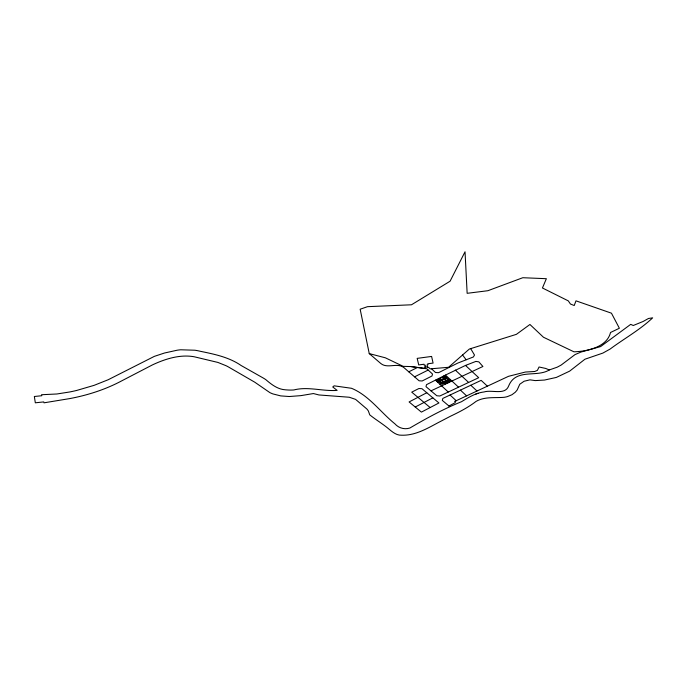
<?xml version="1.0" encoding="UTF-8"?>
<svg xmlns="http://www.w3.org/2000/svg" width="687" height="687" viewBox="0 0 687 687"><rect width="100%" height="100%" fill="white"/><g stroke="black" fill="none" stroke-linecap="round" stroke-linejoin="round"><path stroke-width="1.03" d="M549.291 369.95C536.702 377.798 515.885 368.052 508.672 385.922C505.108 395.557 491.926 389.417 484.095 391.951C475.73 392.895 468.586 397.421 461.57 401.672C443.596 408.92 426.481 418.28 409.864 428.027C404.42 429.804 398.615 428.07 394.853 423.776C380.4 412.14 369.013 395.463 351.512 388.292L334.131 385.828L332.74 386.961L337.154 390.396C322.701 391.444 308.008 386.292 293.873 389.95C291.022 390.19 288.136 390.061 285.294 389.804C277.557 389.289 271.382 384.419 265.74 379.585A59.58 38.3 -4.1 0 0 263.155 377.97L241.163 365.536C229.166 357.249 214.739 354.252 200.716 351.375L198.423 350.859A37.227 23.933 -4.1 0 0 194.902 350.224L180.767 349.786A27.815 17.879 -4.1 0 0 177.074 350.233L164.519 353.006L154.36 356.364L108.177 379.748L94.102 385.347L76.824 390.405A111.406 71.611 -4.1 0 1 69.67 391.976L56.901 393.986L41.529 394.724L41.838 395.721L34.35 396.493L35.32 402.805L43.736 401.921L44.011 402.822L69.808 398.58C87.781 395.197 105.429 389.529 121.599 380.916L152.437 364.9C165.198 358.915 179.934 354.226 194.138 356.751L217.951 362.444L226.075 365.724A43.977 28.27 -4.1 0 1 228.857 367.202L254.748 382.187L269.879 392.62A50.331 32.349 -4.1 0 0 272.868 393.909L280.725 395.901L289.244 396.519L300.82 395.643L313.409 393.548L318.931 394.956L349.271 397.241L355.591 399.379L366.806 408.954A26.845 17.252 -4.1 0 1 368.387 411.041L369.743 414.845C376.072 419.972 383.166 424.102 389.4 429.469C392.878 432.355 396.863 435.524 401.672 435.206C415.068 435.652 426.928 428.654 438.177 422.634L450.603 416.167C459.414 411.977 468.251 407.425 476.048 401.406C484.593 396.442 494.743 398.091 504.086 397.309A16.711 10.743 -4.1 0 0 507.684 396.519L511.961 394.724L515.293 392.225L517.131 390.061L519.784 384.231L524.112 381.242L529.952 379.842L535.293 380.598L544.525 380.048L556.341 377.429L569.635 371.143L584.963 359.207L602.868 353.084L610.116 349.056C624.2 338.562 639.872 329.94 652.65 317.849L648.476 318.485L643.152 321.456L633.259 325.501L630.709 324.358L600.601 346.583L580.944 352.062L575.01 354.604L561.159 365.055L557.226 367.167L549.291 369.95L545.736 368.455L539.055 366.995L537.406 370.37L534.752 371.495L525.452 372.028L508.517 376.313L455 401.277L455.266 402.634L448.963 406.008L442.299 400.392L442.84 398.408L481.149 380.366L487.298 386.077M426.782 392.741L409.1 401.947L421.397 412.114L438.933 402.968L421.964 388.696L418.915 388.516L411.728 392.148L430.148 407.546M415.24 407.022L432.853 397.85M445.485 375.068L426.49 384.668L426 386.661L436.812 395.764L439.852 395.995L478.702 377.695L465.494 365.424L445.485 375.068L458.547 387.185M408.774 371.822L417.498 367.476L426.773 368.747L432.518 374.037L431.968 376.012L422.144 380.984L419.104 380.787L403.904 367.597C397.138 362.315 387.468 369.022 380.83 363.517L369.245 353.599L360.16 309.219L367.502 306.677L411.479 304.788L450.071 281.223L465.039 251.794L467.143 293.315L487.89 290.713L522.816 277.72L546.371 278.699L542.438 287.982L568.304 300.88L570.442 304.015L574.22 305.526L575.989 300.837L611.456 313.186L619.373 328.249L610.528 332.491C606.982 347.296 586.87 351.418 573.937 351.804L543.443 337.231L529.935 324.479L516.392 334.346L469.341 349.048L448.534 367.296L430.191 368.859L428.508 367.313L424.575 366.781L425.133 368.524L411.015 366.575L403.2 366.351L385.381 357.815L369.245 353.599M414.553 376.837L428.181 370.053M440.178 378.898L436.322 380.71L438.04 382.298M442.746 377.687L444.034 377.077L445.743 378.666M438.564 381.105L446.438 377.395M441.501 380.117L444.077 378.906M437.885 382.367L446.344 378.382L443.733 375.952M440.625 383.002L448.491 379.293M439.92 384.273L450.191 379.439M430.989 390.86L482.909 366.48L478.839 361.86L475.885 361.405L465.494 365.424M455 401.277L456.211 400.719L450.054 395.008M431.445 368.756L435.506 372.5L438.555 372.689L457.748 363.097L473.412 356.948L474.494 355.033L470.681 348.627M475.833 394.029L478.126 393.29M411.015 366.575L417.498 367.476M448.963 406.008L449.659 406.584M449.083 379.963L450.792 381.543M447.795 380.564L449.513 382.152M442.617 377.206L446.679 380.967L443.596 382.419L439.534 378.657M442.359 377.326L444.463 379.267M446.516 381.173L448.225 382.753M445.228 381.774L446.936 383.363M439.792 378.537L441.887 380.478M443.948 382.384L445.657 383.964M438.899 379.499L440.607 381.087M437.61 380.109L439.319 381.689M448.267 392.028L435.489 380.126M468.62 382.444L455.335 370.095M470.784 385.244L476.941 390.955M460.419 390.13L466.576 395.832M462.557 354.999L466.147 359.748M425.614 366.918L425.184 365.115L424.24 365.244L424.025 364.247L418.727 364.926L417.172 358.374L431.608 356.433L433.085 363.079L427.769 363.767L427.984 364.745L427.056 364.866L427.563 367.184M445.013 376.081L437.147 379.782L442.042 384.325L449.908 380.615L445.013 376.081"/></g></svg>
